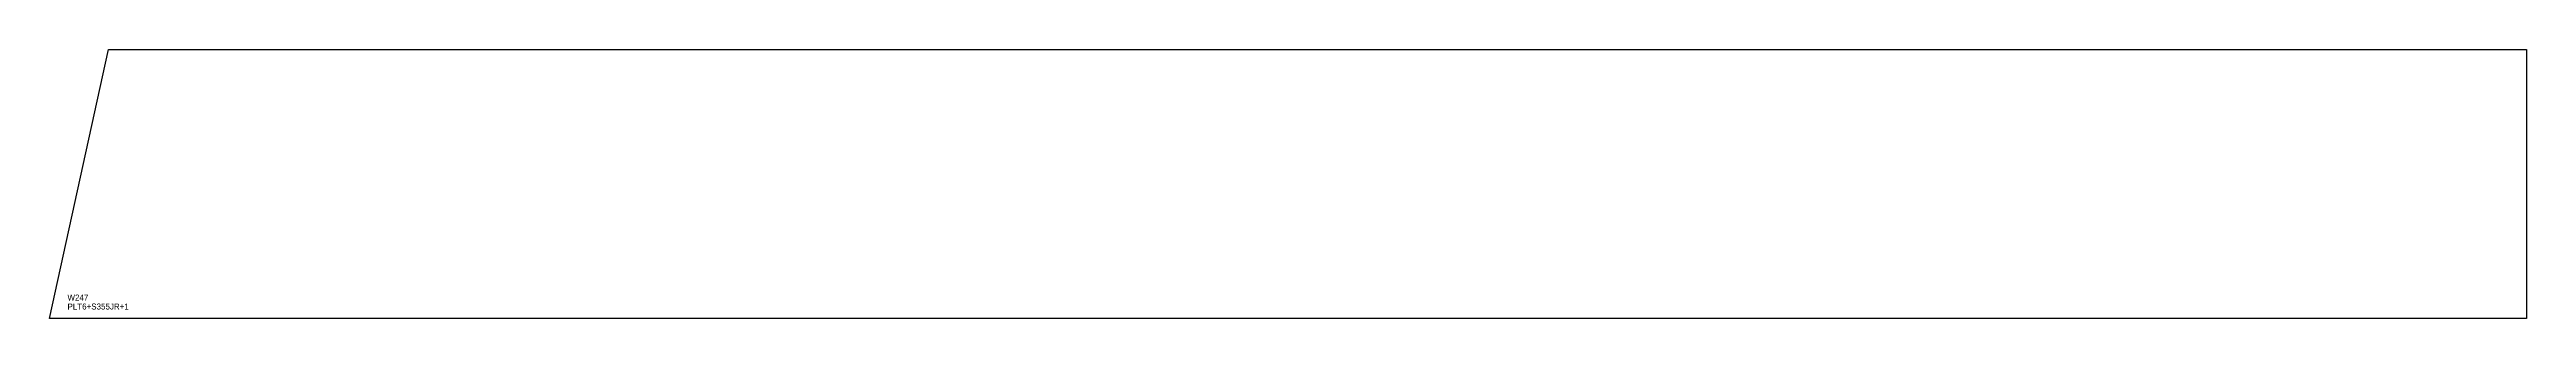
# Model space of a CAD drawing. Extents: x 0 to 4143, y 0 to 450.
import ezdxf

# ---------------------------------------------------------------- set-up
doc = ezdxf.new("R2010")
doc.units = 0
for name, color, linetype in [('CUT', 7, 'CONTINUOUS'), ('SCRIBE', 3, 'CONTINUOUS'), ('TEXT', 7, 'CONTINUOUS')]:
    doc.layers.add(name, color=color, linetype=linetype)

msp = doc.modelspace()

# ---------------------------------------------------------------- linework, layer by layer
at = {"layer": 'CUT', "color": 7, "linetype": 'CONTINUOUS'}
msp.add_lwpolyline([(0, 0), (98.77, 450), (4143.22, 450), (4143.22, 0)], close=True, dxfattribs=at)

# ---------------------------------------------------------------- texts
at = {"layer": 'SCRIBE', "color": 3}
msp.add_text('W247', height=10, dxfattribs=at).set_placement((30, 30))
at = {"layer": 'TEXT', "color": 7}
msp.add_text('PLT6+S355JR+1', height=10, dxfattribs=at).set_placement((30, 15))

doc.saveas('drawing.dxf')
